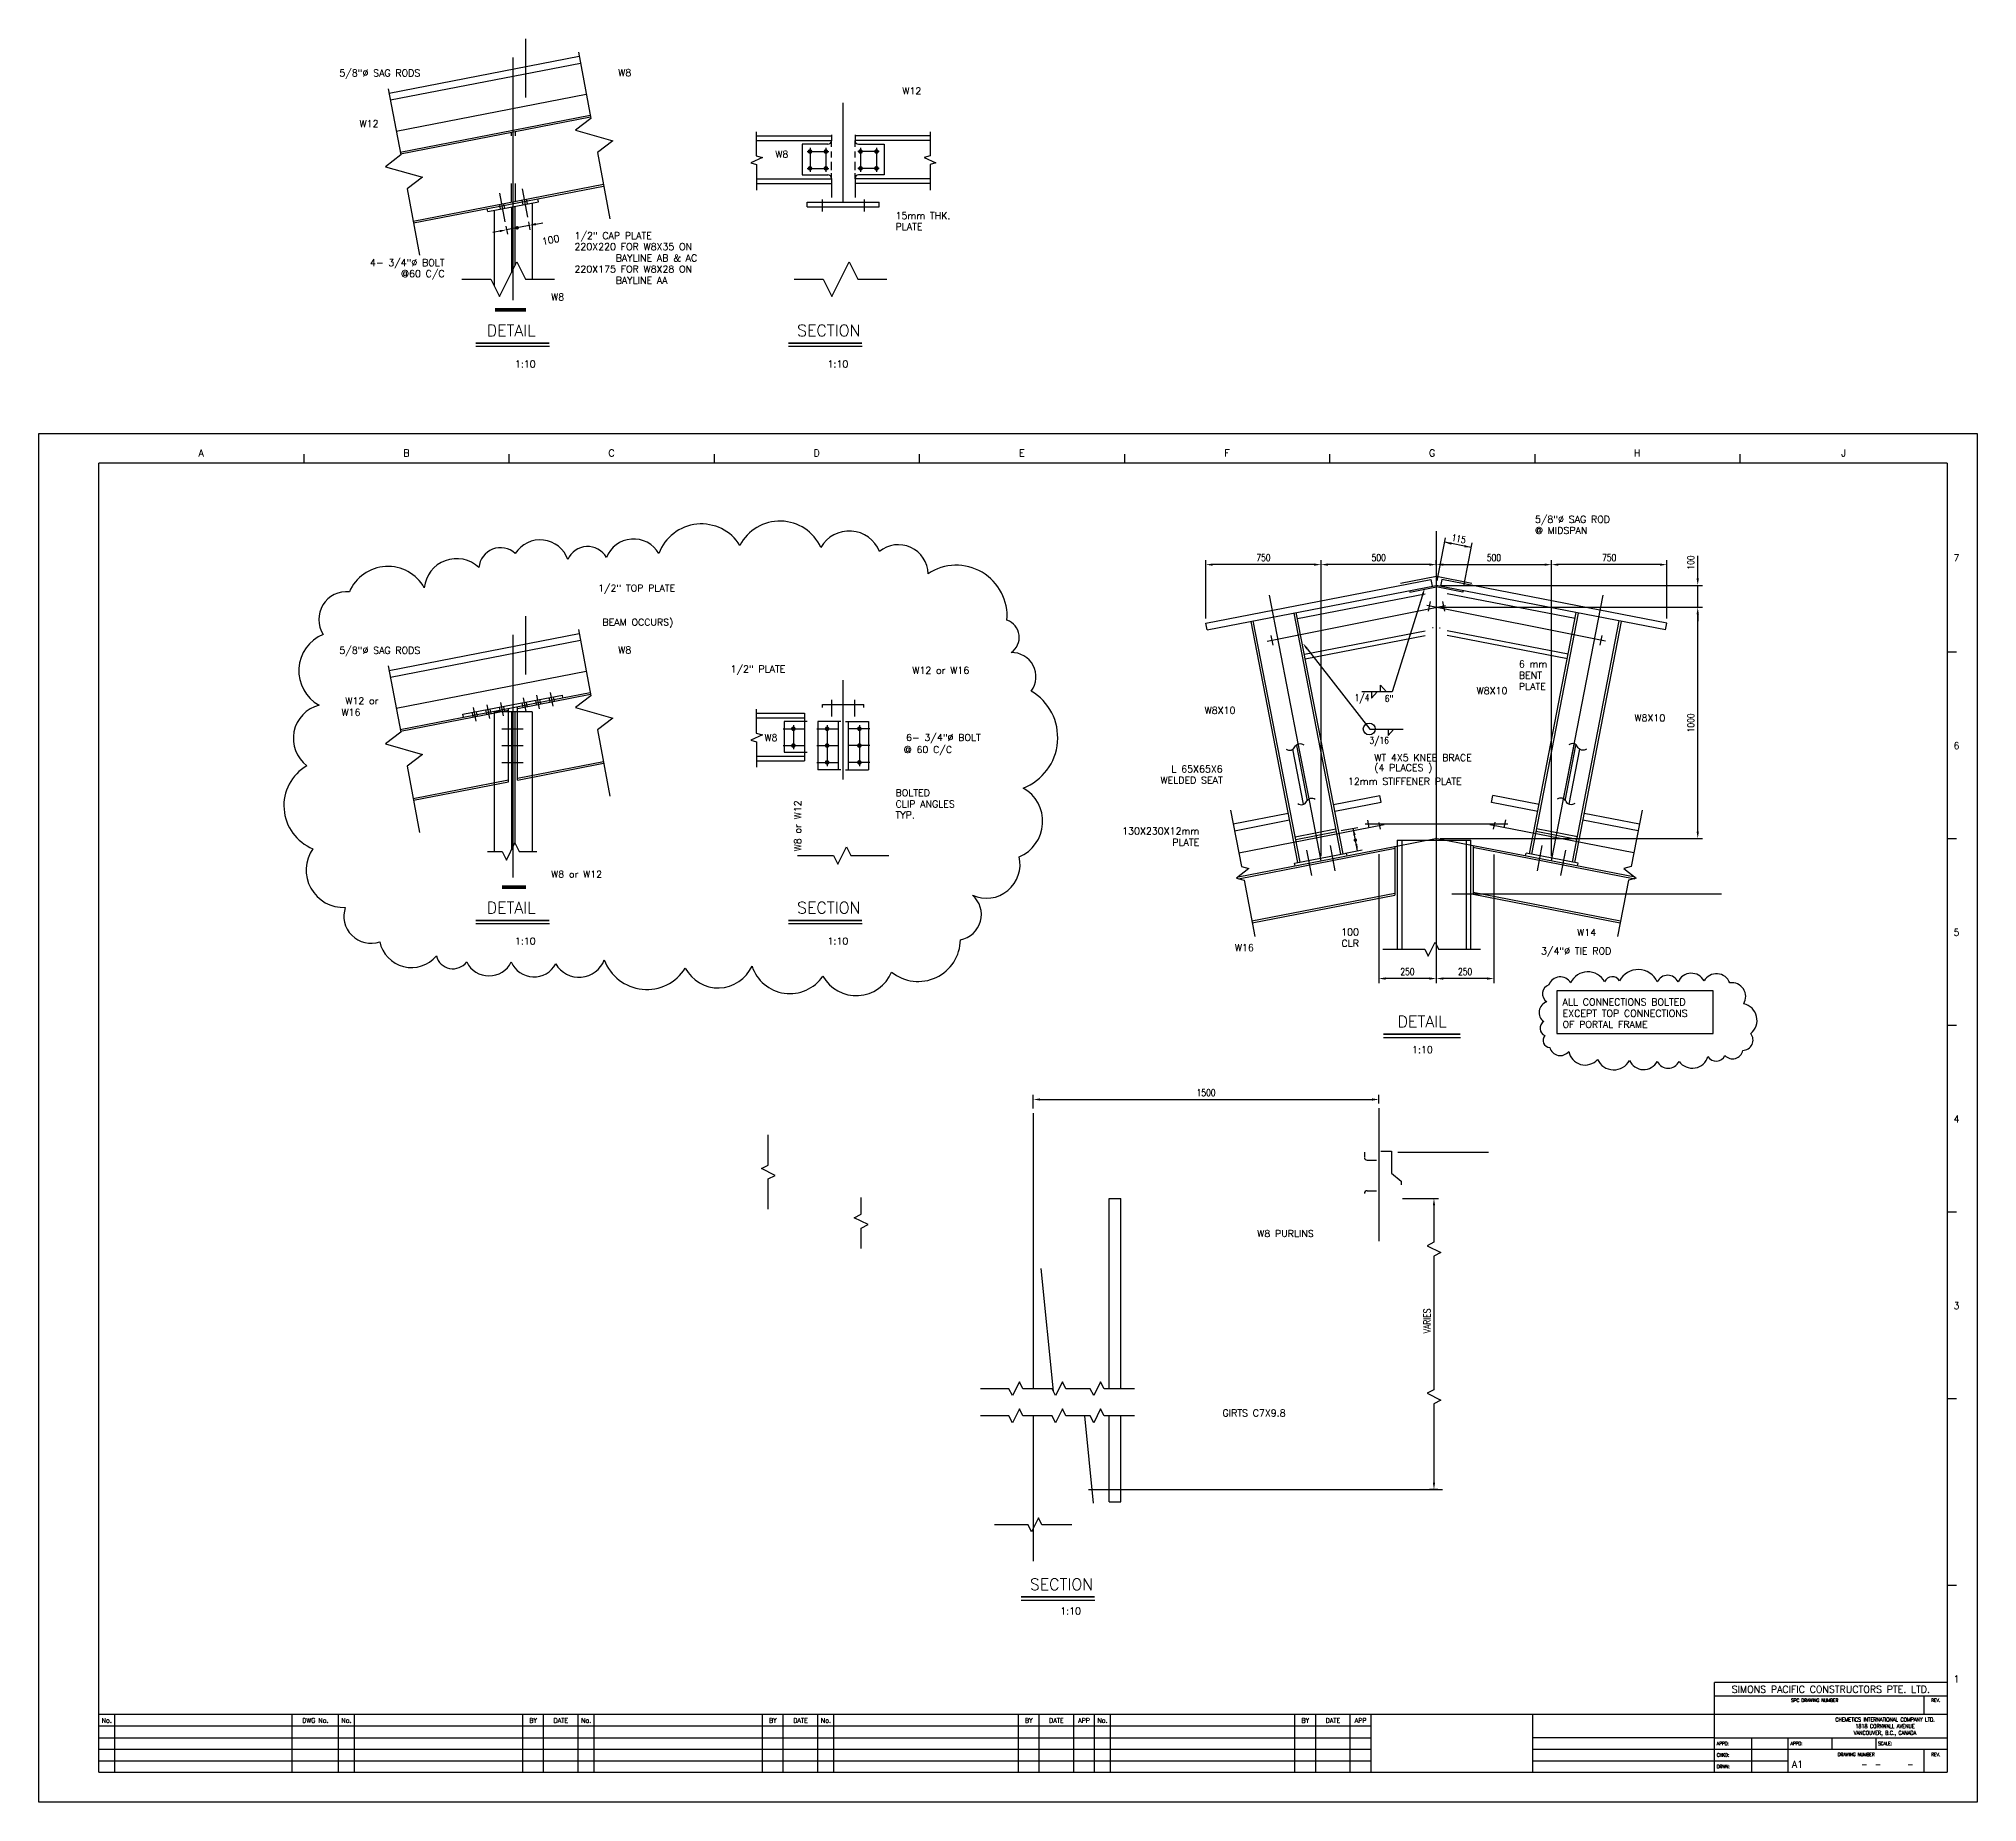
# Model space of a CAD drawing. Extents: x 0 to 42050, y 0 to 38261.
import ezdxf
from ezdxf.enums import TextEntityAlignment as Align

# ---------------------------------------------------------------- set-up
doc = ezdxf.new("R2010")
doc.units = 0
doc.header["$LTSCALE"] = 1250
doc.linetypes.add('CENTER2', pattern=[0])
doc.linetypes.add('HIDDEN', pattern=[0])
for name, color, linetype in [('BORDER', 7, 'CONTINUOUS'), ('CLINE', 7, 'CENTER2'), ('CUTLINE', 7, 'CONTINUOUS'), ('DIM', 6, 'CONTINUOUS'), ('STEEL', 1, 'CONTINUOUS'), ('STEELHATCH', 7, 'CONTINUOUS'), ('STREAMS', 7, 'CONTINUOUS'), ('TEXT', 7, 'CONTINUOUS'), ('TEXTM', 1, 'CONTINUOUS')]:
    doc.layers.add(name, color=color, linetype=linetype)
doc.styles.get("Standard").update_dxf_attribs({"font": 'romans', "width": 0.8})

msp = doc.modelspace()

# ---------------------------------------------------------------- linework, layer by layer
at = {"layer": 'BORDER', "color": 0}
for p, q in [((1300, 650), (1300, 29050)), ((41400, 29050), (1300, 29050)), ((5750, 29250), (5750, 29050)), ((10200, 29250), (10200, 29050)), ((14650, 29250), (14650, 29050)), ((19100, 29250), (19100, 29050)), ((23550, 29250), (23550, 29050)), ((28000, 29250), (28000, 29050)), ((32450, 29250), (32450, 29050)), ((36900, 29250), (36900, 29050)), ((41400, 29050), (41400, 650)), ((41600, 24950), (41400, 24950)), ((41600, 20900), (41400, 20900)), ((41600, 16850), (41400, 16850)), ((41600, 12800), (41400, 12800)), ((41600, 8750), (41400, 8750)), ((41600, 4700), (41400, 4700)), ((36350, 650), (36350, 2600)), ((41400, 2600), (36350, 2600)), ((41400, 2300), (36350, 2300)), ((40900, 1900), (40900, 2300)), ((41400, 1900), (1300, 1900)), ((1650, 650), (1650, 1900)), ((5500, 650), (5500, 1900)), ((6500, 650), (6500, 1900)), ((6850, 650), (6850, 1900)), ((10500, 650), (10500, 1900)), ((10950, 650), (10950, 1900)), ((11700, 650), (11700, 1900)), ((12050, 650), (12050, 1900)), ((15700, 650), (15700, 1900)), ((16150, 650), (16150, 1900)), ((16900, 650), (16900, 1900)), ((17250, 650), (17250, 1900)), ((21250, 650), (21250, 1900)), ((21700, 650), (21700, 1900)), ((22450, 650), (22450, 1900)), ((22900, 650), (22900, 1900)), ((23250, 650), (23250, 1900)), ((27250, 650), (27250, 1900)), ((27700, 650), (27700, 1900)), ((28450, 650), (28450, 1900)), ((28900, 650), (28900, 1900)), ((32400, 1900), (32400, 650)), ((28900, 1650), (1300, 1650)), ((1300, 1400), (28900, 1400)), ((36350, 1400), (32400, 1400)), ((36350, 1400), (41400, 1400)), ((37150, 1400), (37150, 650)), ((37950, 1150), (37950, 1400)), ((38900, 1150), (38900, 1400)), ((39850, 1400), (39850, 1150)), ((1300, 1150), (28900, 1150)), ((1300, 900), (28900, 900)), ((32400, 1150), (37950, 1150)), ((32400, 900), (37950, 900)), ((37950, 1150), (41400, 1150)), ((37950, 650), (37950, 1150)), ((40900, 650), (40900, 1150)), ((1300, 650), (41400, 650))]:
    msp.add_line(p, q, dxfattribs=at)
at = {"layer": 'BORDER', "color": 0, "const_width": 37.5}
for points in [[(11079, 31657), (9480, 31657)], [(17860, 31657), (16261, 31657)], [(11079, 19133), (9480, 19133)], [(17860, 19133), (16261, 19133)], [(30838, 16663), (29168, 16663)], [(22908, 4454), (21309, 4454)]]:
    msp.add_lwpolyline(points, dxfattribs=at)
at = {"layer": 'BORDER', "color": 0}
for points in [[(11079, 31582), (9480, 31582)], [(17860, 31582), (16261, 31582)], [(11079, 19058), (9480, 19058)], [(17860, 19058), (16261, 19058)], [(30838, 16588), (29168, 16588)], [(22908, 4379), (21309, 4379)]]:
    msp.add_lwpolyline(points, dxfattribs=at)
at = {"layer": 'CLINE', "color": 0}
for p, q in [((10290, 32591), (10290, 37857)), ((9992, 34908), (10112, 34292)), ((10483, 35003), (10603, 34387)), ((9992, 34665), (10011, 34564)), ((10084, 34683), (10104, 34582)), ((10482, 34761), (10502, 34660)), ((10575, 34779), (10594, 34678)), ((30316, 27580), (30316, 17869)), ((27328, 22936), (26697, 26186)), ((29741, 26289), (29741, 26254)), ((30891, 26289), (30891, 26258)), ((32816, 20426), (33936, 26186)), ((10290, 20067), (10290, 25332)), ((10800, 24017), (10857, 23722)), ((11094, 24074), (11152, 23779)), ((11159, 23985), (11178, 23887)), ((9398, 23642), (9417, 23544)), ((9425, 23749), (9483, 23455)), ((9491, 23660), (9510, 23562)), ((9693, 23700), (9712, 23601)), ((9720, 23807), (9777, 23512)), ((9785, 23717), (9804, 23619)), ((9987, 23757), (10007, 23659)), ((10015, 23864), (10072, 23569)), ((10080, 23775), (10099, 23677)), ((10478, 23852), (10497, 23754)), ((10505, 23959), (10563, 23665)), ((10570, 23870), (10589, 23772)), ((10773, 23910), (10792, 23812)), ((10865, 23928), (10884, 23830)), ((11067, 23967), (11086, 23869)), ((27816, 20426), (27562, 21735)), ((29416, 20737), (30301, 20909)), ((31116, 20751), (30301, 20909)), ((21572, 14951), (21572, 8973)), ((29072, 15062), (29072, 12171)), ((21572, 8384), (21572, 5227)), ((22773, 6786), (30448, 6786))]:
    msp.add_line(p, q, dxfattribs=at)
at = {"layer": 'CLINE', "color": 0, "linetype": 'HIDDEN'}
for p, q in [((10253, 34618), (10253, 33187)), ((10328, 34618), (10328, 33337)), ((10253, 23655), (10253, 20663)), ((10328, 23655), (10328, 20813))]:
    msp.add_line(p, q, dxfattribs=at)
at = {"layer": 'CUTLINE', "color": 0}
msp.add_lwpolyline([(0, 0), (0, 29700), (42050, 29700), (42050, 0)], close=True, dxfattribs=at)
msp.add_lwpolyline([(0, 0), (0, 29700), (42050, 29700), (42050, 0)], close=True, dxfattribs=at)
at = {"layer": 'DIM', "color": 0}
for p, q in [((9999, 34089), (9852, 34060)), ((10131, 34194), (10165, 34019)), ((10637, 34213), (10146, 34117)), ((10622, 34289), (10656, 34114)), ((10784, 34241), (10931, 34270)), ((30335, 26499), (30517, 27434)), ((31073, 27224), (30498, 27336)), ((25316, 25682), (25316, 26952)), ((27816, 20526), (27816, 26952)), ((27816, 20526), (27816, 26952)), ((30316, 26952), (30316, 26952)), ((30316, 26837), (30316, 26952)), ((30910, 26388), (31092, 27322)), ((32816, 20526), (32816, 26952)), ((32816, 26952), (32816, 26952)), ((32816, 26952), (32816, 26952)), ((35316, 25682), (35316, 26952)), ((35987, 26701), (35987, 27043)), ((27666, 26852), (25466, 26852)), ((30166, 26852), (27966, 26852)), ((29539, 26450), (30323, 26605)), ((30323, 26605), (31086, 26450)), ((30466, 26852), (32666, 26852)), ((35166, 26852), (32966, 26852)), ((35987, 26551), (35987, 26701)), ((30017, 26192), (29355, 24093)), ((30416, 26401), (36087, 26401)), ((35987, 25927), (35987, 26401)), ((26647, 25188), (30518, 25968)), ((33986, 25188), (30114, 25968)), ((30181, 26053), (30137, 25845)), ((30416, 25927), (36087, 25927)), ((30416, 25927), (36087, 25927)), ((30451, 26053), (30496, 25845)), ((35987, 21059), (35987, 25777)), ((35987, 25777), (35987, 25627)), ((26723, 25313), (26767, 25104)), ((33910, 25313), (33865, 25104)), ((27514, 25027), (28872, 23282)), ((29355, 24093), (28699, 24093)), ((28908, 24094), (28908, 23951)), ((28908, 23951), (29032, 24094)), ((29109, 24092), (29109, 24235)), ((29109, 24235), (29233, 24092)), ((28872, 23282), (29596, 23282)), ((29271, 23281), (29271, 23148)), ((29271, 23148), (29390, 23276)), ((26030, 20600), (29185, 21217)), ((28249, 21081), (28612, 21151)), ((28610, 20641), (28514, 21132)), ((28775, 21231), (31870, 21231)), ((28821, 21309), (28850, 21139)), ((29066, 21258), (29100, 21110)), ((34602, 20599), (31477, 21208)), ((31583, 21264), (31549, 21110)), ((31816, 21315), (31782, 21144)), ((26023, 20037), (29424, 20698)), ((28345, 20590), (28708, 20661)), ((30401, 20909), (36087, 20909)), ((34620, 20029), (31109, 20712)), ((29066, 20569), (29066, 17771)), ((30316, 20563), (30316, 17771)), ((30316, 20563), (30316, 17771)), ((31566, 20563), (31566, 17771)), ((26317, 19121), (29416, 19724)), ((34314, 19116), (31116, 19737)), ((30166, 17871), (29216, 17871)), ((31416, 17871), (30466, 17871)), ((21572, 15051), (21572, 15347)), ((21722, 15247), (28922, 15247)), ((29072, 15162), (29072, 15347)), ((29584, 13099), (30365, 13099)), ((30348, 6786), (30165, 6786))]:
    msp.add_line(p, q, dxfattribs=at)
for points in [[(11707, 37967), (11978, 36530), (11644, 36276), (12451, 36047), (12117, 35793), (12388, 34355)], [(7581, 37178), (7852, 35740), (7518, 35486), (8325, 35257), (7991, 35003), (8262, 33566)], [(9180, 33047), (9808, 33047), (9995, 32672), (10370, 33422), (10558, 33047), (11186, 33047)], [(16387, 33047), (17015, 33047), (17202, 32672), (17577, 33422), (17765, 33047), (18393, 33047)], [(11707, 25443), (11978, 24005), (11644, 23752), (12451, 23522), (12117, 23268), (12388, 21831)], [(7581, 24653), (7852, 23216), (7518, 22962), (8325, 22732), (7991, 22479), (8262, 21041)], [(25850, 21526), (26088, 20301), (26249, 20256), (25984, 20052), (26145, 20007), (26383, 18782)], [(34783, 21526), (34545, 20301), (34383, 20256), (34649, 20052), (34487, 20007), (34249, 18782)], [(34783, 21526), (34545, 20301), (34383, 20256), (34649, 20052), (34487, 20007), (34249, 18782)], [(9735, 20630), (10049, 20630), (10143, 20443), (10330, 20818), (10424, 20630), (10803, 20630)], [(16458, 20539), (17243, 20539), (17336, 20351), (17524, 20726), (17618, 20539), (18442, 20539)], [(29156, 18510), (30064, 18510), (30139, 18360), (30289, 18660), (30364, 18510), (31272, 18510)], [(30265, 12949), (30265, 12150), (30265, 12150), (30115, 12075), (30415, 11925), (30265, 11850), (30265, 11850), (30265, 8947), (30265, 8947), (30115, 8872), (30415, 8722), (30265, 8647), (30265, 8647), (30265, 6936)]]:
    msp.add_lwpolyline(points, dxfattribs=at)
for points, format in [([(9745, 36665, 0, 50, 0), (9652, 36782, 0, 0, 0), (9263, 37272, 0, 0, 0.27415), (8609, 37521, 0, 0, 0.841858)], "xyseb"), ([(10323, 35541, 0, 50, 0), (10415, 35659, 0, 0, 0), (11128, 36581, 0, 0, -0.141522), (12419, 37525, 0, 0, 5.655984)], "xyseb"), ([(17596, 36272, 0, 50, 0), (17696, 36384, 0, 0, 0), (18308, 37072, 0, 0, -0.327474), (18584, 37131, 0, 0, 1.545709)], "xyseb"), ([(8652, 35560, 0, 50, 0), (8532, 35651, 0, 0, 0), (7520, 36421, 0, 0, 0.177661)], "xyseb"), ([(17705, 34988, 0, 50, 0), (17814, 34886, 0, 0, 0), (18199, 34524, 0, 0, 0.181145), (18436, 34425, 0, 0, 0.018645)], "xyseb"), ([(10831, 34710, 0, 50, 0), (10978, 34677, 0, 0, 0), (11297, 34604, 0, 0, -0.398248), (11484, 34324, 0, 0, -0.170344), (11417, 34204, 0, 0, 0.606095), (11471, 33991, 0, 0, -8.436999)], "xyseb"), ([(10112, 34417, 0, 50, 0), (9970, 34371, 0, 0, 0), (9420, 34191, 0, 0, 0.339573), (9073, 33685, 0, 0, 0.05542), (9100, 33526, 0, 0, -0.65602), (8953, 33406, 0, 0, -0.02167)], "xyseb"), ([(10391, 34145, 37.5, 37.5, 1), (10366, 34173, 37.5, 37.5, 1), (10391, 34145, 0, 0, 0), (10494, 34033, 0, 0, 0.195607), (10902, 33837, 0, 0, 3.701615)], "xyseb"), ([(10525, 33326, 0, 50, 0), (10669, 33368, 0, 0, 0), (10751, 33392, 0, 0, -0.656469), (10951, 33153, 0, 0, 0.030942), (10831, 32873, 0, 0, 0.48425), (10964, 32660, 0, 0, -18.148816)], "xyseb"), ([(32478, 25473, 0, 50, 0), (32439, 25617, 0, 0, 0), (31978, 27301, 0, 0, -0.43295), (32306, 27836, 0, 0, 0.814627)], "xyseb"), ([(10698, 23901, 0, 50, 0), (10753, 24040, 0, 0, 0), (11441, 25770, 0, 0, -0.206372), (12004, 26333, 0, 0, -0.079264)], "xyseb"), ([(30751, 26273, 0, 50, 0), (30839, 26151, 0, 0, 0), (31835, 24773, 0, 0, 0.187566), (31957, 24694, 0, 0, 0.102005)], "xyseb"), ([(30319, 25296, 0, 50, 0), (30379, 25158, 0, 0, 0), (30745, 24313, 0, 0, 0.295107), (31040, 24117, 0, 0, -143.842928)], "xyseb"), ([(9745, 24140, 0, 50, 0), (9652, 24258, 0, 0, 0), (9263, 24747, 0, 0, 0.27415), (8609, 24996, 0, 0, 0.841858)], "xyseb"), ([(10323, 23016, 0, 50, 0), (10415, 23135, 0, 0, 0), (11128, 24057, 0, 0, -0.141522), (12419, 25001, 0, 0, 5.655984)], "xyseb"), ([(29165, 25162, 0, 50, 0), (29290, 25079, 0, 0, 0), (29942, 24645, 0, 0, 0.062246), (31012, 24110, 0, 0, -5.840223)], "xyseb"), ([(31351, 25132, 0, 50, 0), (31237, 25035, 0, 0, 0), (30925, 24772, 0, 0, 0.555487), (31023, 24100, 0, 0, 0.20862)], "xyseb"), ([(16994, 23816, 0, 50, 0), (16915, 23943, 0, 0, 0), (16603, 24448, 0, 0, 0.226998), (16385, 24589, 0, 0, -4.745628)], "xyseb"), ([(17904, 23699, 0, 50, 0), (18004, 23811, 0, 0, 0), (18616, 24499, 0, 0, -0.327474), (18892, 24558, 0, 0, 1.545709)], "xyseb"), ([(26846, 24706, 0, 50, 0), (26781, 24571, 0, 0, 0), (26371, 23724, 0, 0, -0.543782), (26109, 23691, 0, 0, 0.237866)], "xyseb"), ([(33743, 24706, 0, 50, 0), (33803, 24569, 0, 0, 0), (34169, 23724, 0, 0, 0.295107), (34464, 23527, 0, 0, -143.842928)], "xyseb"), ([(8652, 23036, 0, 50, 0), (8532, 23127, 0, 0, 0), (7520, 23897, 0, 0, 0.177661)], "xyseb"), ([(26830, 22725, 0, 50, 0), (26758, 22857, 0, 0, 0), (26518, 23298, 0, 0, 0.167303), (26125, 23658, 0, 0, 0.208036)], "xyseb"), ([(33743, 22709, 0, 50, 0), (33827, 22833, 0, 0, 0), (34087, 23216, 0, 0, -0.132284), (34447, 23527, 0, 0, -0.228417)], "xyseb"), ([(17855, 22947, 0, 50, 0), (17999, 22989, 0, 0, 0), (18299, 23076, 0, 0, -0.085311), (18488, 23098, 0, 0, 0.415043)], "xyseb"), ([(27061, 22850, 0.466308), (27250, 22897, -0.466308), (27439, 22945, -0.466308)], "xyb"), ([(33230, 22749, 0, 50, 0), (33082, 22725, 0, 0, 0), (32328, 22601, 0, 0, -0.09776), (31493, 22628, 0, 0, -8.767414)], "xyseb"), ([(33571, 22850, -0.466308), (33382, 22897, 0.466308), (33193, 22945, 0.466308)], "xyb"), ([(17705, 22464, 0, 50, 0), (17814, 22361, 0, 0, 0), (18199, 22000, 0, 0, 0.181145), (18436, 21901, 0, 0, 0.018645)], "xyseb"), ([(27034, 21272, 0, 50, 0), (26932, 21382, 0, 0, 0), (26143, 22236, 0, 0, 0.147479), (25833, 22418, 0, 0, 0.287743)], "xyseb"), ([(27405, 22238, 0, 50, 0), (27547, 22287, 0, 0, 0), (28510, 22616, 0, 0, -0.087507), (28821, 22665, 0, 0, -101.878893)], "xyseb"), ([(27958, 21085, 0, 50, 0), (27941, 21234, 0, 0, 0), (27909, 21512, 0, 0, -0.309855), (28249, 22151, 0, 0, -0.245828)], "xyseb"), ([(27313, 21668, 0.466308), (27502, 21715, -0.466308), (27691, 21762, -0.466308)], "xyb"), ([(33319, 21668, -0.466308), (33130, 21715, 0.466308), (32941, 21762, 0.466308)], "xyb"), ([(27234, 20362, 0, 50, 0), (27096, 20419, 0, 0, 0), (25633, 21017, 0, 0, 0.107197), (25324, 21072, 0, 0, -0.019488)], "xyseb"), ([(30983, 21254, 0, 50, 0), (31041, 21115, 0, 0, 0), (32020, 18780, 0, 0, 0.27539), (32438, 18471, 0, 0, 0.049475)], "xyseb"), ([(10525, 20801, 0, 50, 0), (10669, 20844, 0, 0, 0), (10751, 20868, 0, 0, -0.656469), (10951, 20628, 0, 0, 0.030942), (10831, 20349, 0, 0, 0.48425), (10964, 20136, 0, 0, -18.148816)], "xyseb"), ([(28577, 20866, 37.5, 37.5, 1), (28544, 20883, 37.5, 37.5, 1), (28577, 20866, 0, 0, 0), (28702, 20800, 0, 0, -0.574555), (28789, 18881, 0, 0, -0.294734)], "xyseb"), ([(27408, 19652, 0, 0, -0.57735), (27344, 19689, 0, 0, 0.57735), (27279, 19727, 0, 0, -0.57735), (27344, 19689, 0, 50, 0), (27268, 19560, 0, 0, 0), (26707, 18598, 0, 0, -0.408953), (26507, 18543, 0, 0, 0.260806)], "xyseb"), ([(32613, 19725, 0, 0, -0.57735), (32547, 19689, 0, 0, 0.57735), (32481, 19654, 0, 0, -0.57735), (32547, 19689, 0, 50, 0), (32618, 19557, 0, 0, 0), (32948, 18944, 0, 0, 0.433231), (33221, 18871, 0, 0, -0.286005)], "xyseb"), ([(25636, 13113, 0, 50, 0), (25696, 12976, 0, 0, 0), (25916, 12468, 0, 0, 0.436164), (26281, 12339, 0, 0, -1.654354)], "xyseb"), ([(22947, 12963, 0, 50, 0), (23013, 12828, 0, 0, 0), (25055, 8662, 0, 0, 0.358552), (25528, 8447, 0, 0, 116.459036)], "xyseb"), ([(22990, 6770, 0, 50, 0), (23112, 6858, 0, 0, 0), (25077, 8275, 0, 0, -0.126949), (25528, 8447, 0, 0, 0)], "xyseb")]:
    msp.add_lwpolyline(points, format=format, dxfattribs=at)
msp.add_circle((28861, 23286), 128, dxfattribs=at)
for points in [[(9994, 34113), (10004, 34064), (10146, 34117)], [(10779, 34266), (10789, 34217), (10637, 34213)], [(30650, 27332), (30640, 27283), (30498, 27336)], [(30930, 27277), (30921, 27228), (31073, 27224)], [(25466, 26877), (25466, 26827), (25316, 26852)], [(27666, 26877), (27666, 26827), (27816, 26852)], [(27966, 26877), (27966, 26827), (27816, 26852)], [(30166, 26877), (30166, 26827), (30316, 26852)], [(30466, 26877), (30466, 26827), (30316, 26852)], [(32666, 26877), (32666, 26827), (32816, 26852)], [(32666, 26877), (32666, 26827), (32816, 26852)], [(32966, 26877), (32966, 26827), (32816, 26852)], [(35166, 26877), (35166, 26827), (35316, 26852)], [(35962, 26551), (36012, 26551), (35987, 26401)], [(29993, 26200), (30041, 26185), (30062, 26335)], [(35962, 25777), (36012, 25777), (35987, 25927)], [(35962, 25777), (36012, 25777), (35987, 25927)], [(27494, 25011), (27534, 25042), (27422, 25145)], [(28567, 20990), (28518, 20980), (28514, 21132)], [(35962, 21059), (36012, 21059), (35987, 20909)], [(28605, 20793), (28556, 20784), (28610, 20641)], [(29216, 17896), (29216, 17846), (29066, 17871)], [(30166, 17896), (30166, 17846), (30316, 17871)], [(30466, 17896), (30466, 17846), (30316, 17871)], [(31416, 17896), (31416, 17846), (31566, 17871)], [(21722, 15272), (21722, 15222), (21572, 15247)], [(28922, 15272), (28922, 15222), (29072, 15247)], [(30240, 12949), (30290, 12949), (30265, 13099)], [(30240, 6936), (30290, 6936), (30265, 6786)]]:
    msp.add_solid(points, dxfattribs=at)
at = {"layer": 'STEEL', "color": 0}
for p, q in [((7840, 35803), (11964, 36604)), ((7848, 35763), (11971, 36565)), ((10247, 36230), (10247, 36154)), ((10333, 36247), (10333, 36154)), ((17195, 36179), (17195, 36048)), ((17707, 36179), (17707, 36048)), ((15562, 36154), (17195, 36154)), ((15562, 36054), (17195, 36054)), ((17120, 35973), (16562, 35973)), ((16562, 35973), (16562, 35306)), ((19340, 36154), (17707, 36154)), ((19340, 36054), (17707, 36054)), ((17782, 35973), (18340, 35973)), ((18340, 35973), (18340, 35306)), ((8123, 34302), (12247, 35104)), ((8130, 34265), (12254, 35066)), ((10247, 35120), (10247, 34715)), ((10333, 35120), (10333, 34732)), ((15562, 35220), (17194, 35220)), ((15562, 35120), (17194, 35120)), ((16562, 35306), (17119, 35306)), ((17194, 35232), (17195, 34816)), ((17708, 35232), (17707, 34816)), ((19340, 35220), (17708, 35220)), ((19340, 35120), (17708, 35120)), ((18340, 35306), (17783, 35306)), ((9740, 34512), (9728, 34575)), ((9740, 34512), (10840, 34725)), ((9878, 34538), (9878, 32907)), ((10703, 34699), (10703, 33047)), ((10840, 34725), (10828, 34789)), ((16669, 34716), (18233, 34716)), ((16669, 34616), (16669, 34716)), ((16669, 34616), (18233, 34616)), ((16997, 34772), (16997, 34510)), ((17905, 34772), (17905, 34510)), ((18233, 34616), (18233, 34716)), ((27304, 25680), (30077, 26219)), ((33328, 25680), (30555, 26219)), ((28246, 20571), (27230, 25801)), ((28296, 20580), (27279, 25811)), ((32337, 20580), (33353, 25811)), ((32386, 20571), (33403, 25801)), ((27314, 20390), (26297, 25620)), ((27363, 20399), (26346, 25629)), ((27454, 24907), (30077, 25417)), ((27473, 24811), (30077, 25317)), ((33178, 24907), (30555, 25417)), ((33159, 24811), (30555, 25317)), ((33269, 20399), (34286, 25629)), ((33318, 20390), (34335, 25620)), ((10290, 23816), (11359, 24023)), ((10388, 23733), (11971, 24041)), ((10763, 23846), (11964, 24080)), ((11370, 23965), (11359, 24023)), ((7840, 23278), (10290, 23755)), ((7848, 23239), (10193, 23695)), ((9199, 23604), (10290, 23816)), ((9211, 23544), (9199, 23604)), ((9878, 23655), (9878, 20630)), ((10703, 23655), (9878, 23655)), ((10193, 22141), (10193, 23736)), ((10290, 23755), (10763, 23846)), ((10388, 22179), (10388, 23774)), ((10703, 23655), (10703, 20630)), ((15562, 23629), (16609, 23629)), ((16609, 23629), (16609, 22595)), ((17001, 23816), (17901, 23816)), ((17001, 23755), (17001, 23816)), ((17901, 23755), (17901, 23816)), ((15562, 23529), (16609, 23529)), ((16669, 23449), (16169, 23449)), ((16169, 23449), (16169, 22782)), ((17401, 23449), (16901, 23449)), ((16901, 23449), (16901, 22403)), ((17341, 23449), (17341, 22403)), ((17501, 23449), (18001, 23449)), ((17561, 23449), (17561, 22403)), ((18001, 23449), (18001, 22403)), ((16169, 22782), (16669, 22782)), ((27435, 21653), (27203, 22845)), ((27523, 21727), (27289, 22928)), ((27562, 21735), (27328, 22936)), ((33071, 21735), (33304, 22936)), ((33110, 21727), (33343, 22928)), ((33197, 21653), (33429, 22845)), ((10388, 22218), (12247, 22579)), ((10388, 22179), (12254, 22542)), ((15562, 22695), (16609, 22695)), ((15562, 22595), (16609, 22595)), ((17401, 22403), (16901, 22403)), ((17501, 22403), (18001, 22403)), ((8123, 21778), (10193, 22180)), ((8130, 21740), (10193, 22141)), ((27256, 20949), (28140, 21121)), ((27268, 20890), (28151, 21062)), ((33365, 20890), (32481, 21062)), ((33376, 20949), (32493, 21121)), ((26015, 20076), (29416, 20737)), ((27613, 20107), (27506, 20657)), ((28124, 20207), (28018, 20756)), ((29416, 20740), (29416, 19683)), ((29466, 20871), (31066, 20871)), ((29466, 20871), (29466, 18510)), ((29566, 20871), (29566, 18510)), ((30966, 20871), (30966, 18510)), ((31064, 18510), (31064, 20871)), ((34627, 20068), (31116, 20751)), ((31116, 20751), (31116, 19696)), ((32508, 20207), (32615, 20756)), ((33020, 20107), (33127, 20657)), ((27240, 20375), (28369, 20595)), ((27252, 20316), (27240, 20375)), ((28381, 20536), (28369, 20595)), ((32252, 20536), (32263, 20595)), ((33392, 20375), (32263, 20595)), ((33381, 20316), (33392, 20375)), ((26325, 19082), (29416, 19683)), ((34306, 19076), (31116, 19696)), ((28756, 14101), (28756, 14001)), ((28816, 13932), (29017, 13932)), ((29113, 14128), (29346, 14128)), ((29346, 14128), (29346, 13646)), ((29346, 13646), (29554, 13478)), ((29554, 13478), (29554, 13398)), ((28816, 13269), (29017, 13269))]:
    msp.add_line(p, q, dxfattribs=at)
at = {"layer": 'STEEL', "color": 0, "linetype": 'HIDDEN'}
for p, q in [((17195, 35919), (17195, 36054)), ((17195, 35682), (17195, 35815)), ((17707, 35919), (17707, 36054)), ((17707, 35682), (17707, 35815)), ((17194, 35410), (17195, 35588)), ((17194, 35220), (17194, 35346)), ((17708, 35410), (17707, 35588)), ((17708, 35220), (17708, 35346))]:
    msp.add_line(p, q, dxfattribs=at)
at = {"layer": 'STEEL', "color": 0}
for centre, radius, start, end in [((17120, 36048), 75, 270, 0), ((17782, 36048), 75, 180, 270), ((17119, 35231), 75, 0.1279, 90), ((17783, 35231), 75, 90, 179.8721), ((28816, 13992), 60, 180, 270), ((28816, 13209), 60, 90, 180)]:
    msp.add_arc(centre, radius, start, end, dxfattribs=at)
at = {"layer": 'STEELHATCH', "color": 0}
for p, q in [((17451, 34716), (17451, 36872)), ((16670, 35815), (17135, 35815)), ((16730, 35894), (16730, 35371)), ((17075, 35894), (17075, 35371)), ((18232, 35815), (17767, 35815)), ((17827, 35894), (17827, 35371)), ((18172, 35894), (18172, 35371)), ((16670, 35450), (17135, 35450)), ((18232, 35450), (17767, 35450)), ((17451, 22192), (17451, 24348)), ((17201, 23555), (17201, 23916)), ((17701, 23555), (17701, 23916)), ((10046, 23291), (10511, 23291)), ((16145, 23291), (16610, 23291)), ((16369, 23370), (16369, 22847)), ((16876, 23291), (17341, 23291)), ((17101, 23370), (17101, 22478)), ((18026, 23291), (17561, 23291)), ((17801, 23370), (17801, 22478)), ((10046, 22926), (10511, 22926)), ((16145, 22926), (16610, 22926)), ((16876, 22926), (17341, 22926)), ((18026, 22926), (17561, 22926)), ((10046, 22561), (10511, 22561)), ((16876, 22561), (17341, 22561)), ((18026, 22561), (17561, 22561)), ((23222, 13099), (23472, 13099)), ((23222, 8973), (23222, 13099)), ((23472, 8973), (23472, 13099)), ((21740, 11577), (22007, 8920)), ((22683, 8384), (22873, 6491)), ((23222, 6520), (23222, 8384)), ((23472, 6520), (23472, 8384)), ((23216, 6520), (23472, 6520))]:
    msp.add_line(p, q, dxfattribs=at)
for points in [[(15564, 36240), (15564, 35721), (15697, 35682), (15445, 35568), (15569, 35533), (15569, 34980)], [(19338, 36240), (19338, 35721), (19205, 35682), (19457, 35568), (19333, 35533), (19333, 34980)], [(15564, 23716), (15564, 23197), (15697, 23158), (15445, 23044), (15569, 23009), (15569, 22456)], [(15825, 12864), (15825, 13524), (15825, 13524), (15975, 13599), (15675, 13749), (15825, 13824), (15825, 13824), (15825, 14483)], [(17841, 12014), (17841, 12457), (17841, 12457), (17991, 12532), (17691, 12682), (17841, 12757), (17841, 12757), (17841, 13121)], [(23768, 8973), (23110, 8973), (23110, 8973), (23035, 9123), (22885, 8823), (22810, 8973), (22810, 8973), (22280, 8973), (22280, 8973), (22205, 9123), (22055, 8823), (21980, 8973), (21980, 8973), (21346, 8973), (21346, 8973), (21271, 9123), (21121, 8823), (21046, 8973), (21046, 8973), (20432, 8973)], [(23768, 8384), (23110, 8384), (23110, 8384), (23035, 8534), (22885, 8234), (22810, 8384), (22810, 8384), (22280, 8384), (22280, 8384), (22205, 8534), (22055, 8234), (21980, 8384), (21980, 8384), (21346, 8384), (21346, 8384), (21271, 8534), (21121, 8234), (21046, 8384), (21046, 8384), (20432, 8384)], [(22407, 6020), (21761, 6020), (21761, 6020), (21686, 6170), (21536, 5870), (21461, 6020), (21461, 6020), (20729, 6020)]]:
    msp.add_lwpolyline(points, dxfattribs=at)
at = {"layer": 'STEELHATCH', "color": 0, "const_width": 50}
for points in [[(16705, 35815, 1), (16755, 35815, 1)], [(17050, 35815, 1), (17100, 35815, 1)], [(17852, 35815, -1), (17802, 35815, -1)], [(18197, 35815, -1), (18147, 35815, -1)], [(16705, 35450, 1), (16755, 35450, 1)], [(17050, 35450, 1), (17100, 35450, 1)], [(17852, 35450, -1), (17802, 35450, -1)], [(18197, 35450, -1), (18147, 35450, -1)], [(16344, 23291, 1), (16394, 23291, 1)], [(17076, 23291, 1), (17126, 23291, 1)], [(17826, 23291, -1), (17776, 23291, -1)], [(16344, 22926, 1), (16394, 22926, 1)], [(17076, 22926, 1), (17126, 22926, 1)], [(17826, 22926, -1), (17776, 22926, -1)], [(17076, 22561, 1), (17126, 22561, 1)], [(17826, 22561, -1), (17776, 22561, -1)]]:
    msp.add_lwpolyline(points, format="xyb", close=True, dxfattribs=at)
at = {"layer": 'TEXT', "color": 0}
for p, q in [((7599, 37080), (11722, 37882)), ((7627, 36933), (11751, 37734)), ((7754, 36259), (11878, 37062)), ((25316, 25582), (30194, 26530)), ((30194, 26530), (30223, 26383)), ((30438, 26530), (30410, 26383)), ((35316, 25582), (30438, 26530)), ((25345, 25435), (30316, 26401)), ((29741, 26254), (30323, 26367)), ((30891, 26258), (30310, 26371)), ((35288, 25435), (30316, 26401)), ((7599, 24556), (11722, 25357)), ((25345, 25435), (25316, 25582)), ((30247, 25477), (30234, 25479)), ((30385, 25477), (30398, 25479)), ((35288, 25435), (35316, 25582)), ((7627, 24408), (11751, 25210)), ((7754, 23734), (11878, 24538)), ((25908, 21227), (27106, 21460)), ((28088, 21650), (29092, 21846)), ((28116, 21503), (29121, 21698)), ((29121, 21698), (29092, 21846)), ((31511, 21693), (31540, 21840)), ((32515, 21498), (31511, 21693)), ((32544, 21645), (31540, 21840)), ((34723, 21221), (33525, 21454)), ((25937, 21079), (27135, 21312)), ((34695, 21074), (33497, 21307)), ((30650, 19707), (36504, 19707)), ((29484, 14101), (31451, 14101))]:
    msp.add_line(p, q, dxfattribs=at)
for points in [[(12312, 27006, 0.625), (11478, 26962, 0.625), (10337, 27094, 0.625), (9547, 26787, 0.625), (8362, 26348, 0.625), (6738, 26260, 0.625), (6167, 25339, 0.625), (6079, 23803, 0.625), (5816, 22487, 0.625), (5948, 20688, 0.625), (6650, 19415, 0.625), (7396, 18670, 0.625), (8625, 18362, 0.625), (9283, 18231, 0.625), (10249, 18231, 0.625), (11215, 18187, 0.625), (12268, 18275, 0.625), (14024, 18099, 0.625), (15472, 18143, 0.625), (17009, 17924, 0.625), (18501, 18011, 0.625), (19994, 18713, 0.625), (20257, 19679, 0.625), (21266, 20512, 0.625), (21354, 22004, 0.625), (21530, 24110, 0.625), (21091, 24944, 0.625), (21003, 25646, 0.625), (19291, 26655, 0.625), (18238, 27138, 0.625), (16965, 27226, 0.625), (15209, 27269, 0.625), (13453, 27094, 0.625)], [(36684, 17778, 0.625), (36123, 17821, 0.625), (35562, 17800, 0.625), (35109, 17800, 0.625), (34289, 17821, 0.625), (33965, 17800, 0.625), (33232, 17778, 0.625), (32757, 17735, 0.625), (32714, 17368, 0.625), (32649, 16937, 0.625), (32671, 16635, 0.625), (32779, 16376, 0.625), (33189, 16290, 0.625), (33814, 16117, 0.625), (34505, 16096, 0.625), (35109, 16074, 0.625), (35583, 16074, 0.625), (36209, 16182, 0.625), (36576, 16204, 0.625), (36964, 16312, 0.625), (37137, 16678, 0.625), (36986, 17325, 0.625)]]:
    msp.add_lwpolyline(points, format="xyb", close=True, dxfattribs=at)
msp.add_lwpolyline([(32930, 16678), (36325, 16678), (36325, 17606), (32930, 17606)], close=True, dxfattribs=at)
at = {"layer": 'TEXTM', "color": 0}
for points in [[(10568, 36990), (10568, 38261)], [(10568, 24466), (10568, 25737)]]:
    msp.add_lwpolyline(points, dxfattribs=at)
for points in [[(9896, 32379, 75, 75, 0), (10568, 32379, 0, 0, 0), (10568, 32908, 0, 0, 0)], [(10048, 19855, 75, 75, 0), (10568, 19855, 0, 0, 0), (10568, 20384, 0, 0, 0)]]:
    msp.add_lwpolyline(points, format="xyseb", dxfattribs=at)

# ---------------------------------------------------------------- texts
at = {"layer": 'BORDER', "color": 0}
for s, p in [('DETAIL', (10779, 31732)), ('SECTION', (17823, 31732)), ('DETAIL', (10779, 19208)), ('SECTION', (17823, 19208)), ('DETAIL', (30538, 16738)), ('SECTION', (22871, 4529))]:
    msp.add_text(s, height=250, dxfattribs=at).set_placement(p, align=Align.BOTTOM_RIGHT)
for p in [(10779, 31282), (17560, 31282), (10779, 18758), (17560, 18758), (30240, 16402), (22608, 4226)]:
    msp.add_text('1:10', height=150, dxfattribs=at).set_placement(p, align=Align.TOP_RIGHT)
for s, height, p in [('A', 150, (3525, 29200)), ('B', 150, (7975, 29200)), ('C', 150, (12425, 29200)), ('D', 150, (16875, 29200)), ('E', 150, (21325, 29200)), ('F', 150, (25775, 29200)), ('G', 150, (30225, 29200)), ('H', 150, (34675, 29200)), ('J', 150, (39150, 29200)), ('7', 150, (41600, 26925)), ('6', 150, (41600, 22850)), ('5', 150, (41600, 18800)), ('4', 150, (41600, 14750)), ('3', 150, (41600, 10700)), ('1', 150, (41600, 2600)), ('No.', 100, (1475, 1725)), ('DWG No.', 100, (6000, 1725)), ('No.', 100, (6675, 1725)), ('BY', 100, (10725, 1725)), ('DATE', 100, (11325, 1725)), ('No.', 100, (11875, 1725)), ('BY', 100, (15925, 1725)), ('DATE', 100, (16525, 1725)), ('No.', 100, (17075, 1725)), ('BY', 100, (21475, 1725)), ('DATE', 100, (22075, 1725)), ('APP', 100, (22675, 1725)), ('No.', 100, (23075, 1725)), ('BY', 100, (27475, 1725)), ('DATE', 100, (28075, 1725)), ('APP', 100, (28675, 1725)), ('A1', 150, (38150, 750))]:
    msp.add_text(s, height=height, dxfattribs=at).set_placement(p, align=Align.CENTER)
for s, height, width, p in [('SPC DRAWING NUMBER', 75, 0.8, (38525, 2175)), ('REV.', 75, 0.8, (41150, 2175)), ('CHEMETICS INTERNATIONAL COMPANY LTD.', 87.5, 0.75, (40050, 1750)), ('1818 CORNWALL AVENUE', 87.5, 0.75, (40050, 1608)), ('VANCOUVER, B.C., CANADA', 87.5, 0.75, (40050, 1462)), ('DRAWING NUMBER', 75, 0.8, (39425, 1000)), ('REV.', 75, 0.8, (41150, 1000)), ('-', 150, 0.8, (39600, 750)), ('-', 150, 0.8, (39900, 750)), ('-', 150, 0.8, (40600, 750))]:
    msp.add_text(s, height=height, dxfattribs=dict(at, width=width)).set_placement(p, align=Align.CENTER)
at = {"layer": 'BORDER', "color": 0, "width": 0.8}
for s, p in [('APPD:', (36400, 1238)), ('APPD:', (38000, 1238)), ('SCALE:', (39900, 1238)), ('CHKD:', (36400, 988)), ('DRWN:', (36400, 738))]:
    msp.add_text(s, height=75, dxfattribs=at).set_placement(p)
at = {"layer": 'DIM', "color": 0}
msp.add_text('100', height=150, rotation=11, dxfattribs=at).set_placement((11104, 33898), align=Align.MIDDLE_CENTER)
at = {"layer": 'DIM', "color": 0, "width": 0.8}
for s, rotation, p in [('115', 349, (30803, 27413)), ('100', 90, (35837, 26897)), ('1000', 90, (35837, 23418))]:
    msp.add_text(s, height=150, rotation=rotation, dxfattribs=at).set_placement(p, align=Align.MIDDLE_CENTER)
for s, p in [('750', (26566, 27002)), ('500', (29066, 27002)), ('500', (31566, 27002)), ('750', (34066, 27002)), ('250', (29691, 18021)), ('250', (30941, 18021)), ('1500', (25322, 15397))]:
    msp.add_text(s, height=150, dxfattribs=at).set_placement(p, align=Align.MIDDLE_CENTER)
msp.add_text('VARIES', height=150, rotation=90, dxfattribs=at).set_placement((30115, 10443), align=Align.MIDDLE)
at = {"layer": 'STREAMS', "color": 0}
msp.add_text('SIMONS PACIFIC CONSTRUCTORS PTE. LTD.', height=150, dxfattribs=at).set_placement((38875, 2375), align=Align.CENTER)
at = {"layer": 'TEXT', "color": 0}
for s, p in [('5/8"%%C SAG RODS', (6521, 37443)), ('W8', (12569, 37450)), ('W12', (18734, 37056)), ('W8', (15978, 35682)), ('15mm THK.', (18586, 34350)), ('1/2" CAP PLATE', (11621, 33916)), ('PLATE', (18586, 34108)), ('220X220 FOR W8X35 ON', (11621, 33674)), ('220X175 FOR W8X28 ON ', (11621, 33188)), ('        BAYLINE AB & AC', (11621, 33431)), ('        BAYLINE AA', (11621, 32945)), ('W8', (11114, 32585)), ('5/8"%%C SAG ROD', (32456, 27761)), ('@ MIDSPAN', (32456, 27518)), ('1/2" TOP PLATE', (12133, 26267)), ('BEAM OCCURS)', (12228, 25528)), ('5/8"%%C SAG RODS', (6521, 24919)), ('W8', (12569, 24926)), ('1/2" PLATE', (15006, 24510)), ('W12 or W16', (18950, 24483)), ('6 mm', (32107, 24619)), ('BENT', (32107, 24376)), ('W8X10', (31190, 24042)), ('PLATE', (32107, 24133)), ('W8X10', (34614, 23452)), ('W8', (15741, 23022)), ('WT 4X5 KNEE BRACE', (28971, 22590)), ('(4 PLACES )', (28971, 22374)), ('BOLTED', (18586, 21826)), ('12mm STIFFENER PLATE', (28399, 22076)), ('TYP.', (18586, 21346)), ('CLIP ANGLES', (18586, 21583)), ('W8 or W12', (11114, 20061)), ('W14', (33371, 18796)), ('3/4"%%C TIE ROD', (32588, 18396)), ('ALL CONNECTIONS BOLTED', (33056, 17286)), ('OF PORTAL FRAME', (33056, 16800)), ('EXCEPT TOP CONNECTIONS', (33056, 17043)), ('W8 PURLINS', (26431, 12264)), ('GIRTS C7X9.8', (25678, 8372))]:
    msp.add_text(s, height=150, dxfattribs=at).set_placement(p)
for s, p in [('W12', (7370, 36346)), ('4- 3/4"%%C BOLT', (8803, 33331)), ('@60 C/C', (8803, 33088)), ('W12 or', (7370, 23822)), ('W16', (6978, 23573)), ('W8X10', (25959, 23616)), ('6- 3/4"%%C BOLT', (20434, 23026)), ('@ 60 C/C', (19812, 22765)), ('L 65X65X6', (25683, 22343)), ('WELDED SEAT', (25683, 22100)), ('130X230X12mm', (25174, 20997)), ('PLATE', (25174, 20754)), ('100', (28639, 18806)), ('W16', (26357, 18468)), ('CLR', (28639, 18563))]:
    msp.add_text(s, height=150, dxfattribs=at).set_placement(p, align=Align.RIGHT)
at = {"layer": 'TEXT', "color": 0, "width": 0.8}
for s, p in [('1/4', (28546, 23891)), ('6"', (29199, 23872)), ('3/16', (28866, 22962))]:
    msp.add_text(s, height=150, dxfattribs=at).set_placement(p)
at = {"layer": 'TEXT', "color": 0}
msp.add_text('W8 or W12', height=150, rotation=90, dxfattribs=at).set_placement((16539, 20632))

doc.saveas('drawing.dxf')
